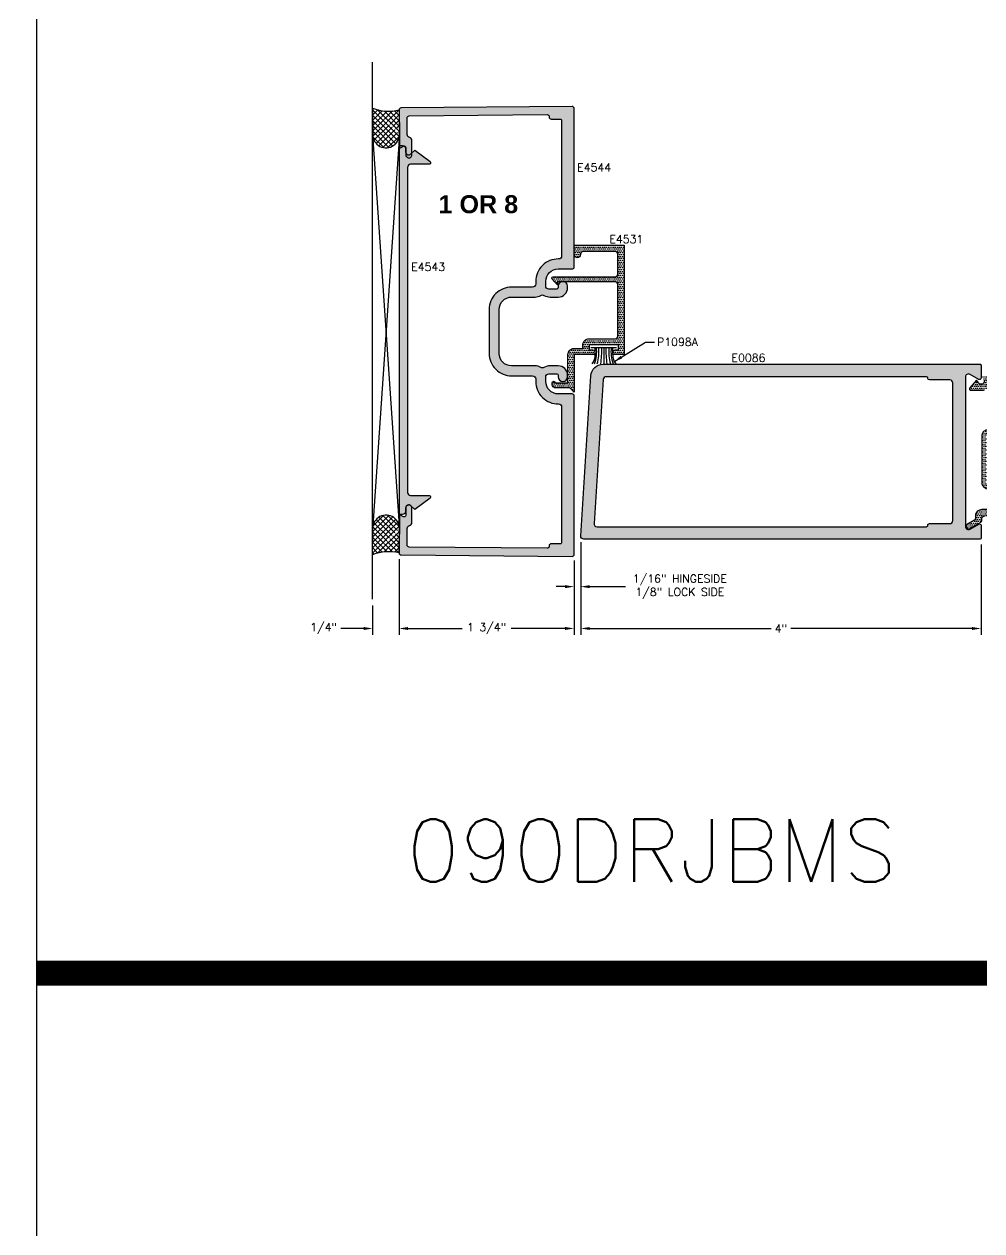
# Model space of a CAD drawing. Extents: x 0 to 130, y 0 to 90.
# Drawn here: x 0.12 to 9.7, y 57.3 to 69.37 of the extents above; entities that cross this region are included whole.
import ezdxf

# ---------------------------------------------------------------- set-up
doc = ezdxf.new("R2010")
doc.units = 0
doc.header["$MEASUREMENT"] = 0
doc.header["$PDMODE"] = 3
doc.layers.get('0').update_dxf_attribs({"linetype": 'CONTINUOUS'})
doc.layers.get('DEFPOINTS').update_dxf_attribs({"linetype": 'CONTINUOUS'})
for name, color, linetype in [('R-ANNO-DIMS', 3, 'CONTINUOUS'), ('R-ANNO-TEXT', 6, 'CONTINUOUS'), ('R-DET1', 4, 'CONTINUOUS'), ('R-DET2', 2, 'CONTINUOUS'), ('R-DET3', 5, 'CONTINUOUS'), ('R-OTLN', 1, 'CONTINUOUS'), ('R-PAT1', 5, 'CONTINUOUS'), ('TITLE', 7, 'CONTINUOUS')]:
    doc.layers.add(name, color=color, linetype=linetype)
doc.styles.get("Standard").update_dxf_attribs({"font": 'simplex'})
doc.dimstyles.new('1X', dxfattribs={"dimscale": 0, "dimtxt": 0.08, "dimasz": 0.09, "dimexe": 0.062, "dimexo": 0.062, "dimgap": 0.045, "dimtad": 0, "dimdec": 4, "dimzin": 4, "dimtxsty": 'STANDARD', "dimcen": 0, "dimazin": 3, "dimtp": 0.02, "dimtfac": 1, "dimtdec": 4, "dimtofl": 0, "dimtmove": 0, "dimatfit": 3, "dimtolj": 1, "dimtzin": 4})
pattern_1 = [(0, (1.631422432721997, 61.96512509851908), (0.009375, 0.01875), [0, -0.01875])]

# ---------------------------------------------------------------- blocks, each defined once
blk = doc.blocks.new('*D40')
at = {"layer": 'DEFPOINTS', "color": 0}
for p in [(5.688582002187449, 64.25145038505107), (5.622271711305379, 64.0661139727819), (5.688582002187449, 63.74402144114202)]:
    blk.add_point(p, dxfattribs=at)
at = {"layer": 'R-ANNO-DIMS', "color": 0}
for p, q in [((5.688582002187449, 64.18945038505107), (5.688582002187449, 63.68202144114203)), ((5.622271711305379, 64.00411397278191), (5.622271711305379, 63.68202144114203)), ((5.532271711305379, 63.74402144114202), (5.442271711305379, 63.74402144114202)), ((5.778582002187449, 63.74402144114202), (6.13453438313983, 63.74402144114202))]:
    blk.add_line(p, q, dxfattribs=at)
for points in [[(5.532271711305379, 63.75902144114202), (5.532271711305379, 63.72902144114202), (5.622271711305379, 63.74402144114202)], [(5.778582002187449, 63.75902144114202), (5.778582002187449, 63.72902144114202), (5.688582002187449, 63.74402144114202)]]:
    blk.add_solid(points, dxfattribs=at)
at = {"layer": 'R-ANNO-DIMS', "color": 0, "insert": (6.678582002187449, 63.74402144114202), "char_height": 0.08, "attachment_point": 5}
blk.add_mtext('\\A1;1/16" HINGESIDE\\P1/8" LOCK SIDE', dxfattribs=at)
blk = doc.blocks.new('*D39')
at = {"layer": 'DEFPOINTS', "color": 0}
for p in [(5.688582002187449, 64.25145038505107), (9.68851800362755, 64.22851664221261), (9.68851800362755, 63.32576229962102)]:
    blk.add_point(p, dxfattribs=at)
at = {"layer": 'R-ANNO-DIMS', "color": 0}
for p, q in [((5.688582002187449, 64.18945038505107), (5.688582002187449, 63.26376229962102)), ((9.68851800362755, 64.16651664221261), (9.68851800362755, 63.26376229962102)), ((5.778582002187449, 63.32576229962102), (7.590216669574166, 63.32576229962102)), ((9.59851800362755, 63.32576229962102), (7.786883336240833, 63.32576229962102))]:
    blk.add_line(p, q, dxfattribs=at)
for points in [[(5.778582002187449, 63.34076229962102), (5.778582002187449, 63.31076229962102), (5.688582002187449, 63.32576229962102)], [(9.59851800362755, 63.34076229962102), (9.59851800362755, 63.31076229962102), (9.68851800362755, 63.32576229962102)]]:
    blk.add_solid(points, dxfattribs=at)
at = {"layer": 'R-ANNO-DIMS', "color": 0, "insert": (7.688550002907499, 63.32576229962102), "char_height": 0.08, "attachment_point": 5}
blk.add_mtext('\\A1;4"', dxfattribs=at)
blk = doc.blocks.new('*D41')
at = {"layer": 'DEFPOINTS', "color": 0}
for p in [(3.872512876653046, 64.0812093494418), (3.60806647516393, 63.61746702170156), (3.872512876653046, 63.32576229962102)]:
    blk.add_point(p, dxfattribs=at)
at = {"layer": 'R-ANNO-DIMS', "color": 0}
for p, q in [((3.872512876653046, 64.01920934944181), (3.872512876653046, 63.26376229962102)), ((3.60806647516393, 63.55546702170156), (3.60806647516393, 63.26376229962102)), ((3.518066475163931, 63.32576229962102), (3.288780760878216, 63.32576229962102)), ((3.962512876653046, 63.32576229962102), (4.052512876653045, 63.32576229962102))]:
    blk.add_line(p, q, dxfattribs=at)
for points in [[(3.518066475163931, 63.34076229962102), (3.518066475163931, 63.31076229962102), (3.60806647516393, 63.32576229962102)], [(3.962512876653046, 63.34076229962102), (3.962512876653046, 63.31076229962102), (3.872512876653046, 63.32576229962102)]]:
    blk.add_solid(points, dxfattribs=at)
at = {"layer": 'R-ANNO-DIMS', "color": 0, "insert": (3.11806647516393, 63.32576229962102), "char_height": 0.08, "attachment_point": 5}
blk.add_mtext('\\A1;1/4"', dxfattribs=at)
blk = doc.blocks.new('*D42')
at = {"layer": 'DEFPOINTS', "color": 0}
for p in [(3.872512876653046, 64.0812093494418), (5.622271711305379, 64.0661139727819), (5.622271711305379, 63.32576229962102)]:
    blk.add_point(p, dxfattribs=at)
at = {"layer": 'R-ANNO-DIMS', "color": 0}
for p, q in [((3.872512876653046, 64.01920934944181), (3.872512876653046, 63.26376229962102)), ((5.622271711305379, 64.00411397278191), (5.622271711305379, 63.26376229962102)), ((3.962512876653046, 63.32576229962102), (4.502392293979212, 63.32576229962102)), ((5.532271711305379, 63.32576229962102), (4.992392293979212, 63.32576229962102))]:
    blk.add_line(p, q, dxfattribs=at)
for points in [[(3.962512876653046, 63.34076229962102), (3.962512876653046, 63.31076229962102), (3.872512876653046, 63.32576229962102)], [(5.532271711305379, 63.34076229962102), (5.532271711305379, 63.31076229962102), (5.622271711305379, 63.32576229962102)]]:
    blk.add_solid(points, dxfattribs=at)
at = {"layer": 'R-ANNO-DIMS', "color": 0, "insert": (4.747392293979212, 63.32576229962102), "char_height": 0.08, "attachment_point": 5}
blk.add_mtext('\\A1;1 3/4"', dxfattribs=at)

msp = doc.modelspace()

# ---------------------------------------------------------------- hatches: boundary and pattern name
at = {"layer": 'R-PAT1'}
h = msp.add_hatch(dxfattribs=at)
h.set_pattern_fill('DOTS', color=256, scale=0.3, style=0)
h.set_pattern_definition(pattern_1)
edge = h.paths.add_edge_path()
edge.add_arc((5.602271711305383, 66.94093867385837), 0.0199999999999978, 269.9999999999949, 360.0000000000051)
edge.add_line((5.62227171130538, 66.94093867385837), (5.62227171130538, 68.52576337493484))
edge.add_arc((5.602271711305379, 68.52576337493484), 0.02000000000000135, 0, 90.49999999999598)
edge.add_line((5.602097180595413, 68.54576261339612), (3.892337584404361, 68.53084176744619))
edge.add_arc((3.892512115114329, 68.51084252898491), 0.01999999999999962, 90.49999999999986, 180.5000000000011)
edge.add_line((3.872512876653046, 68.51066799827494), (3.875760401539168, 68.13853850531325))
edge.add_arc((3.88376009692368, 68.13860831759723), 0.007999999999999155, 180.5000000000164, 300.5001091747245)
edge.add_line((3.887820416961747, 68.13171529205047), (3.916175722647193, 68.14841791633046))
edge.add_arc((3.923788822718565, 68.13549349343025), 0.01500000000000013, 0.5000000000061959, 120.50010917471741, ccw=False)
edge.add_line((3.938788251564528, 68.13562439146273), (3.939428711371445, 68.06223496672625))
edge.add_arc((3.97042757822784, 68.06250465971847), 0.03100004001111181, 180.4984659742341, 360.5015340257684)
edge.add_line((4.001426430598379, 68.06277601262526), (4.00017519222579, 68.20614361030457))
edge.add_arc((3.969176372777321, 68.20587306861307), 0.03100000000009017, 0.5000352864027092, 74.5860505580476)
edge.add_arc((3.985655404351363, 68.2656429734013), 0.03099999999999986, 180.5000000000016, 254.5860505581224, ccw=False)
edge.add_line((3.954656584736373, 68.26537245080084), (3.953207953338055, 68.43136916726968))
edge.add_arc((3.973207191799336, 68.43154369797965), 0.01999999999999872, 90.49999999999858, 180.4999999999986, ccw=False)
edge.add_line((3.97303266108937, 68.45154293644093), (5.352097180595415, 68.46357785017759))
edge.add_arc((5.352271711305381, 68.4435786117163), 0.01999999999999961, 0, 90.49999999999733, ccw=False)
edge.add_line((5.37227171130538, 68.4435786117163), (5.37227171130538, 68.438927496036))
edge.add_arc((5.39227171130538, 68.438927496036), 0.01999999999999913, 179.9999999999949, 270.4999999999973)
edge.add_line((5.392446242015346, 68.41892825757472), (5.482140813272906, 68.41971101023964))
edge.add_arc((5.482271711305382, 68.40471158139366), 0.01499999999999838, 0, 90.49999999999937, ccw=False)
edge.add_line((5.49727171130538, 68.40471158139366), (5.497271711305379, 67.05192086992525))
edge.add_arc((5.466271711305371, 67.05192086992525), 0.03100000000000724, -90.67573768840703, 1.318767317570746e-11, ccw=False)
edge.add_arc((5.463252556327046, 66.79593867385837), 0.2250000000000008, 89.32426231157832, 180.0000000000002)
edge.add_line((5.238252556327044, 66.79593867385837), (5.238252556327044, 66.77097041975536))
edge.add_arc((5.207252556327045, 66.77097041975536), 0.03099999999999792, -90.00000000000159, 1.5916157281026244e-12, ccw=False)
edge.add_line((5.207252556327045, 66.73997041975537), (4.99727171130538, 66.73997041975537))
edge.add_arc((4.997271711305379, 66.51497041975537), 0.2249999999999996, 89.99999999999945, 179.9999999999995)
edge.add_line((4.772271711305379, 66.51497041975537), (4.772271711305379, 66.29593867385837))
edge.add_line((4.772271711305379, 66.29593867385837), (4.772271711305379, 66.07690692796137))
edge.add_arc((4.997271711305379, 66.07690692796137), 0.2249999999999992, 180.0000000000005, 270.0000000000006)
edge.add_line((4.99727171130538, 65.85190692796138), (5.207252556327045, 65.85190692796138))
edge.add_arc((5.207252556327045, 65.82090692796139), 0.03099999999999792, -1.5916157281026244e-12, 90.00000000000159, ccw=False)
edge.add_line((5.238252556327044, 65.82090692796139), (5.238252556327044, 65.79593867385839))
edge.add_arc((5.463252556326992, 65.79593867385842), 0.2249999999999472, 180.0000000000113, 270.6757376884349)
edge.add_arc((5.466271711305378, 65.5399564777916), 0.03100000000000127, 1.5916157281026244e-12, 90.67573768842442, ccw=False)
edge.add_line((5.49727171130538, 65.5399564777916), (5.497271711305379, 64.18716576632309))
edge.add_arc((5.48227171130538, 64.18716576632309), 0.01499999999999879, 269.50000000000057, 359.9999999999983, ccw=False)
edge.add_line((5.482140813272904, 64.17216633747712), (5.392446242015346, 64.17294909014203))
edge.add_arc((5.392271711305376, 64.15294985168075), 0.01999999999999874, 89.49999999999632, 179.9999999999975)
edge.add_line((5.372271711305379, 64.15294985168075), (5.372271711305377, 64.14829873600044))
edge.add_arc((5.352271711305377, 64.14829873600044), 0.01999999999999913, 269.5000000000027, 359.9999999999911, ccw=False)
edge.add_line((5.352097180595411, 64.12829949753916), (3.973032661089366, 64.14033441127582))
edge.add_arc((3.973207191799334, 64.16033364973711), 0.01999999999999962, 179.4999999999989, 269.4999999999989, ccw=False)
edge.add_line((3.953207953338051, 64.16050818044708), (3.9546565846485, 64.32650488684662))
edge.add_arc((3.985655404263435, 64.3262343642461), 0.03099999999994533, 105.41391550121801, 179.4999999998654, ccw=False)
edge.add_arc((3.969176408095677, 64.38600427879595), 0.03100000000000103, 285.4139155013505, 359.4999788280914)
edge.add_line((4.000175227610702, 64.38573374474083), (4.00142643147103, 64.52910143508768))
edge.add_arc((3.970427579537368, 64.52937283805569), 0.03100004001249247, 359.4983734451089, 539.5016265548951)
edge.add_line((3.939428712244096, 64.5296424809867), (3.93878825125287, 64.45625292054135))
edge.add_arc((3.923788822406905, 64.45638381857381), 0.01500000000000148, 239.4999590346846, 359.50000000000574, ccw=False)
edge.add_line((3.916175737721787, 64.44345938661039), (3.88782040804931, 64.46016197955079))
edge.add_arc((3.883760096217243, 64.4532689491703), 0.00799999999999807, 59.49995903464867, 179.5000000000057)
edge.add_line((3.875760400832732, 64.45333876145429), (3.872512876653046, 64.0812093494418))
edge.add_arc((3.892512115114327, 64.08103481873184), 0.01999999999999827, 179.5000000000052, 269.5000000000027)
edge.add_line((3.892337584404361, 64.06103558027056), (5.602097180595411, 64.04611473432061))
edge.add_arc((5.602271711305377, 64.0661139727819), 0.02000000000000138, 269.500000000004, 360)
edge.add_line((5.622271711305379, 64.0661139727819), (5.622271711305377, 65.65093867385838))
edge.add_arc((5.602271711305374, 65.65093867385838), 0.02000000000000268, 359.9999999999987, 449.9999999999911)
edge.add_line((5.602271711305377, 65.67093867385837), (5.463252556327046, 65.67093867385837))
edge.add_arc((5.463252556327046, 65.79593867385837), 0.125, 180, 270, ccw=False)
edge.add_line((5.338252556327046, 65.79593867385837), (5.338252556327046, 65.84090692796137))
edge.add_arc((5.369252556327048, 65.84090692796137), 0.03100000000000191, 90.00000000000568, 180.0000000000008, ccw=False)
edge.add_line((5.369252556327044, 65.87190692796138), (5.448252556327045, 65.87190692796138))
edge.add_arc((5.448252556327045, 65.85690692796138), 0.01500000000000057, 0, 90, ccw=False)
edge.add_line((5.463252556327046, 65.85690692796138), (5.463252556327046, 65.84240692796138))
edge.add_arc((5.509752556327047, 65.84240692796138), 0.04650000000000176, 180, 360)
edge.add_line((5.556252556327049, 65.84240692796138), (5.556252556327046, 65.85890692796137))
edge.add_arc((5.463252556327046, 65.85890692796137), 0.09299999999999997, 2.188768813050163e-12, 90)
edge.add_line((5.463252556327046, 65.95190692796137), (5.383252556327047, 65.95190692796137))
edge.add_arc((5.383252556327053, 65.82690692796137), 0.125, 90.00000000000225, 120.0593864917855)
edge.add_arc((5.3051125685149, 65.96192597219112), 0.03099999999999825, 237.87116047523068, 300.0593864917805, ccw=False)
edge.add_arc((5.232252556327049, 65.84590692796138), 0.1059999999999981, 57.87116047523627, 90.00000000000072)
edge.add_line((5.232252556327047, 65.95190692796137), (4.99727171130538, 65.95190692796137))
edge.add_arc((4.99727171130538, 66.07690692796137), 0.125, 180, 270, ccw=False)
edge.add_line((4.87227171130538, 66.07690692796137), (4.87227171130538, 66.29593867385837))
edge.add_line((4.87227171130538, 66.29593867385837), (4.87227171130538, 66.51497041975537))
edge.add_arc((4.99727171130538, 66.51497041975537), 0.125, 90, 180, ccw=False)
edge.add_line((4.99727171130538, 66.63997041975537), (5.232252556327044, 66.63997041975537))
edge.add_arc((5.232252556327044, 66.74597041975537), 0.1060000000000016, 269.9999999999997, 302.1288395247631)
edge.add_arc((5.305112568514897, 66.62995137552562), 0.03099999999999829, 59.94061350821943, 122.12883952476929, ccw=False)
edge.add_arc((5.383252556327049, 66.76497041975537), 0.1250000000000036, 239.940613508215, 269.999999999999)
edge.add_line((5.383252556327047, 66.63997041975537), (5.463252556327046, 66.63997041975537))
edge.add_arc((5.463252556327046, 66.73297041975536), 0.09299999999999553, 269.9999999999995, 360.0000000000006)
edge.add_line((5.556252556327042, 66.73297041975536), (5.556252556327049, 66.74947041975537))
edge.add_arc((5.509752556327047, 66.74947041975537), 0.04650000000000176, 0, 180)
edge.add_line((5.463252556327046, 66.74947041975537), (5.463252556327046, 66.73497041975537))
edge.add_arc((5.448252556327045, 66.73497041975537), 0.01500000000000101, -89.99999999999841, 0, ccw=False)
edge.add_line((5.448252556327045, 66.71997041975536), (5.369252556327044, 66.71997041975536))
edge.add_arc((5.369252556327044, 66.75097041975536), 0.03099999999999881, 180, 269.9999999999992, ccw=False)
edge.add_line((5.338252556327046, 66.75097041975536), (5.338252556327046, 66.79593867385836))
edge.add_arc((5.463252556327046, 66.79593867385837), 0.125, 90, 180, ccw=False)
edge.add_line((5.463252556327046, 66.92093867385837), (5.602271711305381, 66.92093867385837))
h = msp.add_hatch(dxfattribs=at)
h.set_pattern_fill('ANSI37', color=256, scale=0.3, style=0)
h.set_pattern_definition([(45, (-5.966296586608856, 61.6437946011508), (-0.02651650429449553, 0.02651650429449553), []), (135, (-5.966296586608856, 61.6437946011508), (-0.02651650429449553, -0.02651650429449553), [])])
edge = h.paths.add_edge_path()
edge.add_line((3.872512876653046, 68.51066799827494), (3.87588131935542, 68.26577811448615))
edge.add_line((3.608314512921348, 68.52836313565183), (3.60840647566542, 68.26577811448615))
edge.add_arc((3.74214389751042, 68.26577811448615), 0.1337374218449998, 180.0000000008725, 368.2968632308441)
edge.add_arc((3.769286326323972, 68.95060021164123), 0.4518805960098387, 249.1313715685075, 283.2051082673993)
h = msp.add_hatch(dxfattribs=at)
h.set_pattern_fill('DOTS', color=256, scale=0.3, style=0)
h.set_pattern_definition(pattern_1)
edge = h.paths.add_edge_path()
edge.add_arc((4.17288141935542, 64.64019405174457), 0.01500000992566353, -53.328498805199786, 90.0000000000017, ccw=False)
edge.add_line((4.181839819355421, 64.62816295174459), (4.028722919355419, 64.51419458174459))
edge.add_line((4.028722919355419, 64.51419458174458), (3.990801719355419, 64.55211564174458))
edge.add_arc((3.96888136935542, 64.53019533174458), 0.03100002797770648, 44.99994772361653, 179.9999815174909)
edge.add_line((3.937881341377715, 64.53019534174459), (3.937881461519721, 64.49819479174458))
edge.add_arc((3.90688145935542, 64.49819479174458), 0.03100000216430088, -90.0000184825073, 1.5916157281026244e-12, ccw=False)
edge.add_line((3.906881449355421, 64.46719478958028), (3.87588131935542, 64.46719465174458))
edge.add_line((3.87588131935542, 64.46719465174458), (3.87588131935542, 68.15519465174458))
edge.add_line((3.87588131935542, 68.15519465174458), (3.906881439354775, 68.15519465174458))
edge.add_arc((3.906881459355421, 68.12419465174457), 0.03099999999999993, 0, 90.00003696621178, ccw=False)
edge.add_line((3.93788145935542, 68.12419465174457), (3.937881369355418, 68.09219365174457))
edge.add_arc((3.968881369355419, 68.09219365174458), 0.03100000000000036, 180, 315.0004574215952)
edge.add_line((3.990801854572583, 68.07027351652957), (4.02872291935542, 68.10819465174457))
edge.add_line((4.02872291935542, 68.10819465174458), (4.181839861329602, 67.9942257081153))
edge.add_arc((4.17288141935542, 67.98219465174458), 0.01500000000000031, -89.9999999999992, 53.32827068049971, ccw=False)
edge.add_line((4.17288141935542, 67.96719465174458), (3.98688141935542, 67.96719465174458))
edge.add_arc((3.98688141935542, 67.93619465174459), 0.03100000000000058, 90, 180)
edge.add_line((3.955881419355419, 67.93619465174459), (3.955881389355421, 64.68619455174459))
edge.add_arc((3.98688141935542, 64.68619455174458), 0.03100002999999973, 180, 269.9999999999996)
edge.add_line((3.98688141935542, 64.65519452174458), (4.17288141935542, 64.65519406167024))
h = msp.add_hatch(dxfattribs=at)
h.set_pattern_fill('DOTS', color=256, scale=0.3, style=0)
h.set_pattern_definition(pattern_1)
edge = h.paths.add_edge_path()
edge.add_arc((5.62227171130538, 66.06407662221261), 0.06200000000000117, 90, 180, ccw=False)
edge.add_line((5.62227171130538, 66.12607662221261), (5.70927171130538, 66.12607662221261))
edge.add_line((5.70927171130538, 66.12607662221261), (5.709272711305381, 66.1610766222126))
edge.add_arc((5.771272711305382, 66.1610766222126), 0.06200000000000117, 90, 180, ccw=False)
edge.add_line((5.771272711305382, 66.2230766222126), (6.02927171130538, 66.2230756222126))
edge.add_arc((6.02927171130538, 66.25407562221261), 0.03099999999999881, 270, 360)
edge.add_line((6.060271711305379, 66.25407562221261), (6.060271711305379, 66.7615746222126))
edge.add_arc((6.029271711305379, 66.7615746222126), 0.03100000000000058, 359.9999999999967, 449.9999999999968)
edge.add_line((6.02927171130538, 66.79257462221261), (5.457271711305381, 66.79257462221261))
edge.add_line((5.457271711305381, 66.79257462221261), (5.457271711305381, 66.76157462221262))
edge.add_line((5.457271711305381, 66.7615746222126), (5.40162117560476, 66.81722508651198))
edge.add_arc((5.412121711305381, 66.82772562221261), 0.01485000000000004, 89.99999999999659, 224.9999999999952, ccw=False)
edge.add_line((5.412121711305382, 66.8425756222126), (6.02927171130538, 66.84257462221261))
edge.add_arc((6.02927171130538, 66.8735746222126), 0.03099999999999881, 270, 360)
edge.add_line((6.060271711305379, 66.8735746222126), (6.060271711305379, 67.0648256222126))
edge.add_arc((6.029271711305379, 67.06482562221261), 0.03100000000000058, 359.9999999999967, 449.9999999999968)
edge.add_line((6.02927171130538, 67.09582562221262), (5.71527171130538, 67.09582562221262))
edge.add_arc((5.71528118023124, 67.06480276220337), 0.03102286145430518, 90.01748805465573, 181.8049676267587)
edge.add_arc((5.65327271130538, 67.06382662221262), 0.03100100000000007, 180.0000000000016, 359.9981517490496, ccw=False)
edge.add_line((5.62227171130538, 67.06382662221262), (5.62227171130538, 67.15782662221261))
edge.add_line((5.62227171130538, 67.15782662221261), (6.12227171130538, 67.15782662221261))
edge.add_line((6.12227171130538, 67.15782662221261), (6.12227171130538, 66.06407662221261))
edge.add_line((6.12227171130538, 66.06407662221261), (6.009271711305381, 66.06407662221261))
edge.add_line((6.009271711305381, 66.06407662221261), (6.009271711305381, 66.08807662221261))
edge.add_arc((6.032271711305381, 66.08807662221261), 0.02299999999999969, 90, 180, ccw=False)
edge.add_line((6.032271711305381, 66.11107662221261), (6.06627271130538, 66.11107562221261))
edge.add_line((6.06627271130538, 66.11107562221261), (6.06627271130538, 66.16107662221262))
edge.add_line((6.06627271130538, 66.1610766222126), (5.771272711305382, 66.1610766222126))
edge.add_line((5.771272711305382, 66.1610766222126), (5.771272711305382, 66.11107562221261))
edge.add_line((5.771272711305382, 66.11107562221261), (5.806271711305381, 66.11107662221261))
edge.add_arc((5.806271711305381, 66.08807662221261), 0.02300000000000058, -2.2168933355715126e-12, 89.99999999999778, ccw=False)
edge.add_line((5.829271711305381, 66.08807662221261), (5.829271711305381, 66.06407662221261))
edge.add_line((5.829271711305381, 66.06407662221261), (5.62227171130538, 66.06407662221261))
edge.add_line((5.62227171130538, 66.06407662221261), (5.62227171130538, 65.68957562221262))
edge.add_line((5.62227171130538, 65.68957562221262), (5.579271711305381, 65.73257562221261))
edge.add_line((5.579271711305381, 65.73257562221261), (5.43327171130538, 65.7325766222126))
edge.add_arc((5.433271711305379, 65.76357662221261), 0.03100000000000058, 180.0000000000033, 270.00000000000324, ccw=False)
edge.add_line((5.402271711305378, 65.76357662221261), (5.402271711305382, 65.78257662221262))
edge.add_arc((5.417271711305382, 65.78257662221262), 0.01500000000000057, 0, 180, ccw=False)
edge.add_line((5.432271711305383, 65.78257662221262), (5.560271711305379, 65.78257662221262))
edge.add_line((5.560271711305379, 65.78257662221262), (5.560271711305379, 66.06407662221261))
h = msp.add_hatch(dxfattribs=at)
h.set_pattern_fill('DOTS', color=256, scale=0.3, style=0)
h.set_pattern_definition([(0, (2.635160069886481, 61.05844959361575), (0.009375, 0.01875), [0, -0.01875])])
edge = h.paths.add_edge_path()
edge.add_line((5.913318003627552, 65.9685166422126), (9.678518003627552, 65.9685166422126))
edge.add_arc((9.678518003627552, 65.95851664221262), 0.009999999999998899, 5.115907697472721e-12, 90.00000000000512, ccw=False)
edge.add_line((9.688518003627552, 65.95851664221262), (9.688518003627552, 65.82951664221261))
edge.add_arc((9.673518003627553, 65.829507026828), 0.01500000308185341, -119.99999320353862, 0.03672805876408347, ccw=False)
edge.add_line((9.666018003627553, 65.8165166422126), (9.579018003627553, 65.86671664221261))
edge.add_arc((9.563518003627552, 65.8398698138544), 0.03100003536925722, 60.00003774206372, 179.9134495081926)
edge.add_line((9.532518003627551, 65.83991664221261), (9.532518003627551, 64.34711664221261))
edge.add_arc((9.563518003627552, 64.3470634823613), 0.03100004558012499, 179.9017473505295, 299.999951362073)
edge.add_line((9.579018003627553, 64.32021664221261), (9.666018003627553, 64.3705166422126))
edge.add_arc((9.673518003627553, 64.35752625759723), 0.01500000308185312, -0.036728058754022186, 119.9999932035403, ccw=False)
edge.add_line((9.688518003627552, 64.35751664221262), (9.68851800362755, 64.22851664221261))
edge.add_arc((9.67851800362755, 64.22851664221261), 0.009999999999999787, -89.99999999998983, 1.0174971976084635e-11, ccw=False)
edge.add_line((9.678518003627552, 64.2185166422126), (5.719521648925792, 64.2185166422126))
edge.add_arc((5.719521648925792, 64.24951664221261), 0.03100000000000103, 176.4256511244958, 270, ccw=False)
edge.add_line((5.688581952000987, 64.25144929691568), (5.788518003627551, 65.85131664221261))
edge.add_arc((5.913333932681602, 65.84345326383423), 0.1250633793927995, 90.00729764040909, 176.3951415964571, ccw=False)
edge = h.paths.add_edge_path(flags=16)
edge.add_arc((9.37651800362755, 64.4055166422126), 0.03100000000000058, 270.0000000000032, 360.0000000000034)
edge.add_line((9.407518003627551, 64.4055166422126), (9.407518003627551, 65.78151664221261))
edge.add_arc((9.37651800362755, 65.78151664221261), 0.03100000000000058, 359.9999999999967, 449.9999999999968)
edge.add_line((9.376518003627552, 65.81251664221261), (9.172518003627552, 65.81251664221261))
edge.add_arc((9.172540584272713, 65.82753922285777), 0.01502259761578912, 180.0861220001139, 269.9138779998861, ccw=False)
edge.add_line((9.157518003627551, 65.82751664221261), (9.157518003627551, 65.8285166422126))
edge.add_arc((9.142495422982389, 65.82849406156744), 0.01502259761579001, 0.08612200011729843, 89.91387799988271)
edge.add_line((9.14251800362755, 65.8435166422126), (5.9424412388215, 65.8435166422126))
edge.add_arc((5.942441238821501, 65.81251664221261), 0.03100000000000058, 90.00000000000165, 176.424151268885)
edge.add_line((5.91150159249921, 65.81445010683643), (5.821638828714322, 64.37645010683643))
edge.add_arc((5.852578475036614, 64.37451664221261), 0.03100000000000034, 176.424151268885, 270.0000000000008)
edge.add_line((5.852578475036614, 64.3435166422126), (9.14251800362755, 64.3435166422126))
edge.add_arc((9.142496408099095, 64.35854560562724), 0.01502897893023076, 270.0823298155107, 361.7960520759639)
edge.add_arc((9.172539599156007, 64.35948767879798), 0.01502897893022757, 90.08232981551072, 181.7960520759609, ccw=False)
edge.add_line((9.172518003627552, 64.37451664221261), (9.376518003627552, 64.37451664221261))
h = msp.add_hatch(dxfattribs=at)
h.set_pattern_fill('DOTS', color=256, scale=0.3, style=0)
h.set_pattern_definition([(0, (2.630604376452336, 60.94827925601312), (0.009375, 0.01875), [0, -0.01875])])
edge = h.paths.add_edge_path()
edge.add_line((9.785507703627555, 64.42956048236131), (9.757518003627556, 64.38107948236132))
edge.add_line((9.757518003627556, 64.38107948236132), (9.757517887222228, 64.33706148236132))
edge.add_arc((9.772517903627554, 64.3370614823613), 0.01500001640532567, 180.0000000000017, 330.0000361788715)
edge.add_line((9.785508303627555, 64.32956148236131), (9.835517603627554, 64.41618248236131))
edge.add_line((9.835517603627554, 64.41618248236131), (9.835517522704176, 64.81314348236131))
edge.add_arc((9.815517903627551, 64.81314348236131), 0.01999961907662406, 6.361230519997273e-12, 97.42321911392676)
edge.add_arc((9.815517137519105, 64.81314377099717), 0.01999923389363516, 97.42114952087478, 180.0008269124975)
edge.add_line((9.795517903627552, 64.81314348236131), (9.795518103627554, 64.79114448236132))
edge.add_arc((9.770518103627552, 64.7911444823613), 0.02500000000000124, -179.99770816882062, 0, ccw=False)
edge.add_line((9.745518103647552, 64.7911434823613), (9.745518003627556, 65.0215631823613))
edge.add_line((9.745518003627556, 65.0215631823613), (9.745517803627553, 65.2480607823613))
edge.add_arc((9.760517803627554, 65.2480607823613), 0.01499999999999968, 89.99999999999659, 179.9999999999966, ccw=False)
edge.add_line((9.760517803627554, 65.26306078236131), (9.951023803627553, 65.263062271551))
edge.add_arc((9.951023803627553, 65.29406228236131), 0.03100001081031944, 270.0000000000016, 389.9999884644409)
edge.add_line((9.97787060362755, 65.30956228236131), (9.94553890362755, 65.36556078236131))
edge.add_arc((9.958529203627553, 65.3730607823613), 0.01499992980283641, 89.99999999999659, 210.0001548077412, ccw=False)
edge.add_line((9.958529203627553, 65.38806071216415), (10.14051794362755, 65.38806078236131))
edge.add_arc((10.14051794362755, 65.3730607823613), 0.01499999999999924, -30.000059314162513, 89.99999999999659, ccw=False)
edge.add_line((10.15350831692011, 65.36556076891331), (10.12117697138703, 65.30956233561642))
edge.add_arc((10.14802384362755, 65.29406228236131), 0.03100010000000128, 149.9999930530581, 270.0000000000032)
edge.add_line((10.14802384362755, 65.26306218236131), (10.20551800362755, 65.2630639823613))
edge.add_line((10.20551800362755, 65.2630639823613), (10.20551800362755, 65.8440614823613))
edge.add_line((10.20551800362755, 65.84406148236131), (9.70551800362755, 65.84406148236131))
edge.add_line((9.70551800362755, 65.84406148236131), (9.719304003627553, 65.80956851236131))
edge.add_arc((9.690517903627555, 65.79806386236132), 0.03099994394885958, -142.5250916519979, 21.784609248622417, ccw=False)
edge.add_line((9.665915732442134, 65.77920306445147), (9.641890503627554, 65.8101564523613))
edge.add_line((9.641890503627554, 65.81015645236131), (9.57690322978463, 65.7327059604088))
edge.add_arc((9.588393003627553, 65.7230630823613), 0.01500000000000109, 139.9946948706572, 270.0000000000068)
edge.add_line((9.588393003627555, 65.7080630823613), (9.713958617170391, 65.70806643036542))
edge.add_arc((9.690517991890083, 65.79806370540305), 0.09299985176187427, 284.5988618965204, 343.6051380217329)
edge.add_arc((9.809475903627554, 65.76306401236131), 0.03100000016533, 89.99999999999841, 163.6050192300906, ccw=False)
edge.add_line((9.809475903627554, 65.79406401252663), (10.12451815362755, 65.7940640123613))
edge.add_arc((10.12451815362755, 65.76306401236131), 0.03100000000000014, 1.848251019964664e-05, 90, ccw=False)
edge.add_line((10.15551815362755, 65.7630640223613), (10.15551815362755, 65.46906148236131))
edge.add_arc((10.12451815362755, 65.46906148236131), 0.03100000000000058, 269.9999630349812, 359.9999999999992, ccw=False)
edge.add_line((10.12451813362755, 65.43806148236132), (9.958529203627553, 65.43806077856838))
edge.add_arc((9.958529203627553, 65.3730607823613), 0.06499999620707753, 89.99999999999922, 180.245402995655)
edge.add_line((9.893529803627551, 65.37278238236131), (9.893529203627555, 65.35564288236131))
edge.add_line((9.893529203627555, 65.35564288236131), (9.918112703627553, 65.31306328236131))
edge.add_line((9.918112703627553, 65.31306328236131), (9.76051810362755, 65.3130607823613))
edge.add_arc((9.76051810362755, 65.2480607823613), 0.06499999999999861, 90.00000000000078, 180.0000000000008)
edge.add_line((9.695518103627553, 65.2480607823613), (9.69551768866867, 64.7911444823613))
edge.add_arc((9.765521092234419, 64.79114585843544), 0.07000340357927355, 180.0011262772362, 273.3696336210393)
edge.add_arc((9.770518103627555, 64.70628948236131), 0.01499997685864803, 1.5916157281026244e-12, 93.37247195563839, ccw=False)
edge.add_line((9.785518080486202, 64.70628948236131), (9.785518003627555, 64.52906248236131))
edge.add_arc((9.770518103627555, 64.52906248236131), 0.0149998999999994, -90, 1.5916157281026244e-12, ccw=False)
edge.add_line((9.770518103627555, 64.5140625823613), (9.695518003627551, 64.51406348236131))
edge.add_arc((9.695518003627548, 64.45206348236131), 0.06200000000000205, 89.99999999999754, 179.9999999999976)
edge.add_line((9.633518003627547, 64.45206348236131), (9.63351790362755, 64.42500548236131))
edge.add_arc((9.618517903627549, 64.42500548236131), 0.01500000000000057, -59.999272219169825, 1.5916157281026244e-12, ccw=False)
edge.add_line((9.626018068632995, 64.41201519657187), (9.5511356796837, 64.36878117357169))
edge.add_arc((9.563518003627552, 64.3470634823613), 0.02499960115201863, 119.6895913246472, 300.3387913391531)
edge.add_line((9.576145603627552, 64.32548748236131), (9.688018068632996, 64.39007319657188))
edge.add_arc((9.68051790362755, 64.4030634823613), 0.0150000000000004, 300.0007277808302, 360.0000000000016)
edge.add_line((9.69551790362755, 64.4030634823613), (9.69551790362755, 64.42106148236131))
edge.add_arc((9.726517903627549, 64.42106148236131), 0.03099999999999881, 90, 180.0000000000008, ccw=False)
edge.add_line((9.726517903627549, 64.4520614823613), (9.772517203627554, 64.4520594823613))
edge.add_arc((9.772517203627551, 64.4370604823613), 0.01499899999999865, -29.999772836727118, 89.99999999998983, ccw=False)
h = msp.add_hatch(dxfattribs=at)
h.set_pattern_fill('ANSI37', color=256, scale=0.3, style=0)
h.set_pattern_definition([(315, (-5.966296586608856, 70.94808274656594), (-0.02651650429449553, -0.02651650429449553), []), (225, (-5.966296586608856, 70.94808274656594), (-0.02651650429449553, 0.02651650429449553), [])])
edge = h.paths.add_edge_path()
edge.add_line((3.872512876653046, 64.0812093494418), (3.87588131935542, 64.3260992332306))
edge.add_line((3.608314512921348, 64.06351421206492), (3.60840647566542, 64.3260992332306))
edge.add_arc((3.74214389751042, 64.3260992332306), 0.1337374218449998, 351.7031367691559, 539.9999999991276)
edge.add_arc((3.769286326323972, 63.64127713607552), 0.4518805960098387, 76.79489173260066, 110.8686284314925)

# ---------------------------------------------------------------- linework, layer by layer
at = {"layer": 'R-DET1', "color": 4, "linetype": 'CONTINUOUS'}
msp.add_lwpolyline([(4.17288141935542, 64.65519406167024, -0.7220754185484303), (4.181839819355421, 64.62816295174459), (4.028722919355419, 64.51419458174458), (3.990801719355419, 64.55211564174458, 0.6681788512054427), (3.937881341377715, 64.53019534174459), (3.937881461519721, 64.49819479174458, -0.4142136568547753), (3.906881449355421, 64.46719478958028), (3.87588131935542, 64.46719465174458), (3.87588131935542, 68.15519465174458), (3.906881439354775, 68.15519465174458, -0.4142137513425706), (3.93788145935542, 68.12419465174457), (3.937881369355418, 68.09219365174458, 0.6681815248865433), (3.990801854572583, 68.07027351652957), (4.02872291935542, 68.10819465174458), (4.181839861329602, 67.9942257081153, -0.7220739041827239), (4.17288141935542, 67.96719465174458), (3.98688141935542, 67.96719465174458, 0.414213562373095), (3.955881419355419, 67.93619465174459), (3.955881389355421, 64.68619455174458, 0.414213562373095), (3.98688141935542, 64.65519452174458)], format="xyb", close=True, dxfattribs=at)
at = {"layer": 'R-DET1'}
msp.add_lwpolyline([(5.560271711305379, 66.06407662221261, -0.414213562373095), (5.62227171130538, 66.12607662221261), (5.70927171130538, 66.12607662221261), (5.709272711305381, 66.1610766222126, -0.414213562373095), (5.771272711305382, 66.2230766222126), (6.02927171130538, 66.2230756222126, 0.414213562373095), (6.060271711305379, 66.25407562221261), (6.060271711305379, 66.7615746222126, 0.414213562373095), (6.02927171130538, 66.79257462221261), (5.457271711305381, 66.79257462221261), (5.457271711305381, 66.7615746222126), (5.40162117560476, 66.817225086512, -0.6681786379192909), (5.412121711305382, 66.8425756222126), (6.02927171130538, 66.84257462221261, 0.414213562373095), (6.060271711305379, 66.8735746222126), (6.060271711305379, 67.06482562221261, 0.414213562373095), (6.02927171130538, 67.09582562221262), (5.71527171130538, 67.09582562221262, 0.423380872169868), (5.684273711289251, 67.06382562218036, -0.9999838710978167), (5.62227171130538, 67.06382662221262), (5.62227171130538, 67.15782662221261), (6.12227171130538, 67.15782662221261), (6.12227171130538, 66.06407662221261), (6.009271711305381, 66.06407662221261), (6.009271711305381, 66.08807662221261, -0.414213562373095), (6.032271711305381, 66.11107662221261), (6.06627271130538, 66.11107562221261), (6.06627271130538, 66.1610766222126), (5.771272711305382, 66.1610766222126), (5.771272711305382, 66.11107562221261), (5.806271711305381, 66.11107662221261, -0.414213562373095), (5.829271711305381, 66.08807662221261), (5.829271711305381, 66.06407662221261), (5.62227171130538, 66.06407662221261), (5.62227171130538, 65.68957562221262), (5.579271711305381, 65.73257562221261), (5.43327171130538, 65.7325766222126, -0.414213562373095), (5.402271711305378, 65.76357662221261), (5.402271711305382, 65.78257662221262, -0.9999999999999999), (5.432271711305383, 65.78257662221262), (5.560271711305379, 65.78257662221262)], format="xyb", close=True, dxfattribs=at)
for points in [[(9.719304003627553, 65.80956851236131, -0.8716619961154112), (9.665915732442134, 65.77920306445147), (9.641890503627554, 65.81015645236131), (9.57690322978463, 65.7327059604088, 0.6371028040913634), (9.588393003627555, 65.7080630823613), (9.713958617170391, 65.70806643036542, 0.263307311594275)], [(9.76051810362755, 65.3130607823613, 0.414213562373095), (9.695518103627553, 65.2480607823613), (9.69551768866867, 64.7911444823613, 0.4315399387032696), (9.769635703627554, 64.72126348236131, -0.4315604592530941)], [(9.770518103627555, 64.5140625823613), (9.695518003627551, 64.51406348236131, 0.414213562373095), (9.633518003627547, 64.45206348236131), (9.63351790362755, 64.42500548236131, -0.2679457888973785), (9.626018068632995, 64.41201519657187), (9.5511356796837, 64.36878117357169, 1.005681447737971), (9.576145603627552, 64.32548748236131), (9.688018068632996, 64.39007319657188, 0.2679457888973763), (9.69551790362755, 64.4030634823613), (9.69551790362755, 64.42106148236131, -0.414213562373095), (9.726517903627549, 64.4520614823613)]]:
    msp.add_lwpolyline(points, format="xyb", dxfattribs=at)
at = {"layer": 'R-DET2'}
for p, q in [((5.790329711305382, 66.13470762221262), (6.046885711305386, 66.13470762221262)), ((5.832580926618746, 66.06407654148019), (5.832581798776555, 66.13470762221262)), ((5.918772711305387, 66.13470762221262), (5.918772711305387, 65.9710766222126)), ((6.008272711305384, 66.06407662221261), (6.008272711305384, 66.13470762221262))]:
    msp.add_line(p, q, dxfattribs=at)
for centre, radius, start, end in [((5.511063711305379, 66.08885162221262), 0.3362580740874483, 339.4972821235347, 7.837923942607677), ((5.324980711305383, 66.10568162221261), 0.5452887871770339, 345.7087604330231, 3.051324028555813), ((5.16128371130538, 66.09685762221261), 0.737005517760892, 350.173517881917, 2.943803673572757), ((6.676260711305382, 66.09685762221261), 0.7370055114380082, 177.0562739651562, 189.8265587188486), ((6.51256471130538, 66.1056816222126), 0.5452900805672146, 176.9486815645809, 194.2913154516675), ((6.326480711305383, 66.0888516222126), 0.3362583953227051, 172.1620760573923, 200.5027178764653), ((5.713596798776553, 66.05306262221261), 0.1194927993479104, 316.676510723671, 5.288586977248293), ((6.127257711305379, 66.05306262221261), 0.1194936752342984, 174.7114130227517, 223.3238381003202)]:
    msp.add_arc(centre, radius, start, end, dxfattribs=at)
at = {"layer": 'R-DET3'}
for p, q in [((3.60806647516393, 63.61746702170156), (3.60806647516393, 68.9890088384402)), ((3.875881319355416, 64.356611389003), (3.60840647566542, 68.26577811448615)), ((3.87588131935542, 68.26577811448615), (3.608406475665417, 64.356611389003))]:
    msp.add_line(p, q, dxfattribs=at)
at = {"layer": 'R-OTLN'}
for points in [[(5.602271711305381, 66.92093867385837, 0.414213562373147), (5.62227171130538, 66.94093867385837), (5.62227171130538, 68.52576337493484, 0.4167718538054227), (5.602097180595413, 68.54576261339612), (3.892337584404361, 68.53084176744619, 0.4142135623731082), (3.872512876653046, 68.51066799827494), (3.875760401539168, 68.13853850531325, 0.5773509043425055), (3.887820416961747, 68.13171529205047), (3.916175722647193, 68.14841791633044, -0.5773509043425324), (3.938788251564528, 68.13562439146273), (3.939428711371445, 68.06223496672624, 1.000026774158872), (4.001426430598379, 68.06277601262526), (4.00017519222579, 68.20614361030458, 0.3350127020975492), (3.977415888564373, 68.23575802100721, -0.3350128733440326), (3.954656584736373, 68.26537245080084), (3.953207953338055, 68.43136916726968, -0.4142135623730894), (3.97303266108937, 68.45154293644093), (5.352097180595415, 68.46357785017759, -0.4167718538054416), (5.37227171130538, 68.4435786117163), (5.37227171130538, 68.438927496036, 0.4167718538054621), (5.392446242015346, 68.41892825757472), (5.482140813272906, 68.41971101023962, -0.4167718538054405), (5.49727171130538, 68.40471158139366), (5.497271711305379, 67.05192086992525, -0.4176721342937116), (5.465906110507222, 67.02092302587027, 0.4176721342937165), (5.238252556327044, 66.79593867385837), (5.238252556327044, 66.77097041975536, -0.414213562373112), (5.207252556327045, 66.73997041975537), (4.99727171130538, 66.73997041975537, 0.4142135623730962), (4.772271711305379, 66.51497041975537), (4.772271711305379, 66.29593867385837), (4.772271711305379, 66.07690692796137, 0.4142135623730961), (4.99727171130538, 65.85190692796138), (5.207252556327045, 65.85190692796138, -0.4142135623731118), (5.238252556327044, 65.82090692796139), (5.238252556327044, 65.79593867385837, 0.4176721342937255), (5.46590611050722, 65.57095432184659, -0.4176721342937207), (5.49727171130538, 65.5399564777916), (5.497271711305379, 64.18716576632308, -0.4167718538054404), (5.482140813272904, 64.17216633747712), (5.392446242015346, 64.17294909014203, 0.4167718538054491), (5.372271711305379, 64.15294985168075), (5.372271711305377, 64.14829873600044, -0.4167718538053901), (5.352097180595411, 64.12829949753916), (3.973032661089366, 64.14033441127583, -0.4142135623730921), (3.953207953338051, 64.16050818044708), (3.9546565846485, 64.32650488684662, -0.3350130380585945), (3.977415906179598, 64.356119321521, 0.3350129353105847), (4.000175227610702, 64.38573374474083), (4.00142643147103, 64.52910143508767, 1.000028389141318), (3.939428712244096, 64.5296424809867), (3.93878825125287, 64.45625292054133, -0.5773505075162344), (3.916175737721787, 64.44345938661039), (3.88782040804931, 64.46016197955079, 0.5773505075164487), (3.875760400832732, 64.45333876145429), (3.872512876653046, 64.0812093494418, 0.4142135623730818), (3.892337584404361, 64.06103558027056), (5.602097180595411, 64.04611473432062, 0.4167718538054227), (5.622271711305379, 64.0661139727819), (5.622271711305377, 65.65093867385838, 0.414213562373056), (5.602271711305377, 65.67093867385837), (5.463252556327046, 65.67093867385837, -0.414213562373095), (5.338252556327046, 65.79593867385837), (5.338252556327046, 65.84090692796137, -0.4142135623730697), (5.369252556327044, 65.87190692796138), (5.448252556327045, 65.87190692796138, -0.414213562373095), (5.463252556327046, 65.85690692796138), (5.463252556327046, 65.84240692796138, 0.9999999999999999), (5.556252556327049, 65.84240692796138), (5.556252556327046, 65.85890692796137, 0.4142135623730839), (5.463252556327046, 65.95190692796137), (5.383252556327047, 65.95190692796137, 0.131916120248614), (5.320640386605774, 65.93509526468394, -0.2782092012679878), (5.288625996413998, 65.93567348773038, 0.1411141523355899), (5.232252556327047, 65.95190692796137), (4.99727171130538, 65.95190692796137, -0.414213562373095), (4.87227171130538, 66.07690692796137), (4.87227171130538, 66.29593867385837), (4.87227171130538, 66.51497041975537, -0.414213562373095), (4.99727171130538, 66.63997041975537), (5.232252556327044, 66.63997041975537, 0.1411141523355846), (5.288625996413995, 66.65620385998636, -0.2782092012679875), (5.320640386605771, 66.65678208303281, 0.1319161202486175), (5.383252556327047, 66.63997041975537), (5.463252556327046, 66.63997041975537, 0.4142135623731008), (5.556252556327042, 66.73297041975536), (5.556252556327049, 66.74947041975537, 0.9999999999999999), (5.463252556327046, 66.74947041975537), (5.463252556327046, 66.73497041975537, -0.4142135623730777), (5.448252556327045, 66.71997041975536), (5.369252556327044, 66.71997041975537, -0.4142135623730867), (5.338252556327046, 66.75097041975536), (5.338252556327046, 66.79593867385837, -0.414213562373095), (5.463252556327046, 66.92093867385837)], [(5.913318003627552, 65.9685166422126), (9.678518003627552, 65.9685166422126, -0.414213562373095), (9.688518003627552, 65.95851664221262), (9.688518003627552, 65.82951664221261, -0.5775639246003069), (9.666018003627553, 65.8165166422126), (9.579018003627553, 65.86671664221261, 0.576846629099897), (9.532518003627551, 65.83991664221261), (9.532518003627551, 64.34711664221261, 0.5779217383816442), (9.579018003627553, 64.32021664221261), (9.666018003627553, 64.3705166422126, -0.5775639246002477), (9.688518003627552, 64.35751664221262), (9.68851800362755, 64.22851664221261, -0.414213562373095), (9.678518003627552, 64.2185166422126), (5.719521648925792, 64.2185166422126, -0.4326057653166043), (5.688581952000987, 64.25144929691568), (5.788518003627551, 65.85131664221261, -0.3958666547244254), (5.913318003627552, 65.9685166422126)], [(9.376518003627552, 64.37451664221261, 0.414213562373095), (9.407518003627551, 64.4055166422126), (9.407518003627551, 65.78151664221261, 0.414213562373095), (9.376518003627552, 65.81251664221261), (9.172518003627552, 65.81251664221261, -0.413333333333352), (9.157518003627551, 65.82751664221261), (9.157518003627551, 65.8285166422126, 0.4133333333333176), (9.14251800362755, 65.8435166422126), (5.9424412388215, 65.8435166422126, 0.3960499129037693), (5.91150159249921, 65.81445010683643), (5.821638828714322, 64.37645010683643, 0.4326135344545238), (5.852578475036614, 64.3435166422126), (9.14251800362755, 64.3435166422126), (9.14251800362755, 64.3435166422126, 0.4230014089512575), (9.157518003627553, 64.35901664221261, -0.4230014089512401), (9.172518003627552, 64.37451664221261)]]:
    msp.add_lwpolyline(points, format="xyb", close=True, dxfattribs=at)
at = {"layer": 'R-PAT1'}
for p, q in [((3.608314512921348, 68.52836313565183), (3.60840647566542, 68.26577811448615)), ((3.872512876653046, 68.51066799827494), (3.87588131935542, 68.26577811448615)), ((3.608314512921348, 64.06351421206492), (3.60840647566542, 64.3260992332306)), ((3.872512876653046, 64.0812093494418), (3.87588131935542, 64.3260992332306))]:
    msp.add_line(p, q, dxfattribs=at)
for centre, radius, start, end in [((3.769286326323972, 68.95060021164123), 0.4518805960098387, 249.1313715685075, 283.2051082673993), ((3.74214389751042, 68.26577811448615), 0.1337374218449998, 180.0000000008725, 8.296863230844243), ((3.74214389751042, 64.3260992332306), 0.1337374218449998, 351.7031367691558, 179.9999999991276), ((3.769286326323972, 63.64127713607552), 0.4518805960098387, 76.79489173260068, 110.8686284314925)]:
    msp.add_arc(centre, radius, start, end, dxfattribs=at)
at = {"layer": 'TITLE'}
msp.add_line((0.25, 84.87895019504157), (0.25, 5.250000000000002), dxfattribs=at)
at = {"layer": 'TITLE', "const_width": 0.25}
msp.add_lwpolyline([(0.25, 59.87895019504157), (122.9080004981786, 59.87895019504157)], dxfattribs=at)

# ---------------------------------------------------------------- texts
msp.add_text('090DRJBMS', height=0.625).set_placement((3.944930071552548, 60.79269007937395))
at = {"layer": 'R-ANNO-TEXT', "char_height": 0.08, "attachment_point": 4}
for s, insert in [('\\A1;E4544', (5.652098361442686, 67.93664473145793)), ('\\A1;E4531', (5.97409219980042, 67.218581820065)), ('E4543', (3.993204483863444, 66.94098184335283)), ('\\A1;P1098A', (6.45064567725516, 66.1915179989761)), ('E0086', (7.194485030889457, 66.03231220647363))]:
    msp.add_mtext(s, dxfattribs=dict(at, insert=insert))
at = {"layer": 'R-ANNO-TEXT', "insert": (5.06258485469667, 67.65844417717297, 6.210692218000771), "char_height": 0.18, "width": 7.44, "attachment_point": 3}
msp.add_mtext('{\\fArial|b1|i0|c0|p34;1 OR 8}', dxfattribs=at)

# ---------------------------------------------------------------- dimensions: what is measured, and where the dimension line sits
at = {"layer": 'R-ANNO-DIMS'}
dim = msp.add_linear_dim(base=(5.688582002187449, 63.74402144114202), p1=(5.622271711305379, 64.0661139727819), p2=(5.688582002187449, 64.25145038505107), text='<> HINGESIDE\\P1/8" LOCK SIDE', dimstyle='1X', override={"dimscale": 1, "dimpost": '"'}, dxfattribs=at)
dim.commit()
dim.dimension.update_dxf_attribs({"geometry": '*D40', "text_midpoint": (6.678582002187449, 63.74402144114202), "dimtype": 160})
for base, p1, p2, picture, middle in [((9.68851800362755, 63.32576229962102), (5.688582002187449, 64.25145038505107), (9.68851800362755, 64.22851664221261), '*D39', (7.688550002907499, 63.32576229962102)), ((5.622271711305379, 63.32576229962102), (3.872512876653046, 64.0812093494418), (5.622271711305379, 64.0661139727819), '*D42', (4.747392293979212, 63.32576229962102))]:
    dim = msp.add_linear_dim(base=base, p1=p1, p2=p2, dimstyle='1X', override={"dimscale": 1, "dimpost": '"'}, dxfattribs=at)
    dim.commit()
    dim.dimension.update_dxf_attribs({"geometry": picture, "text_midpoint": middle})
dim = msp.add_linear_dim(base=(3.872512876653046, 63.32576229962102), p1=(3.60806647516393, 63.61746702170156), p2=(3.872512876653046, 64.0812093494418), dimstyle='1X', override={"dimscale": 1, "dimpost": '"'}, dxfattribs=at)
dim.commit()
dim.dimension.update_dxf_attribs({"geometry": '*D41', "text_midpoint": (3.11806647516393, 63.32576229962102), "dimtype": 160})

# ---------------------------------------------------------------- leaders
at = {"layer": 'R-ANNO-TEXT'}
msp.add_leader([(6.018907778582694, 65.9916201993354), (6.334415862566512, 66.19010803415998), (6.424415862566512, 66.19010803415998)], dimstyle='1X', override={"dimscale": 1}, dxfattribs=at)

doc.saveas('drawing.dxf')
